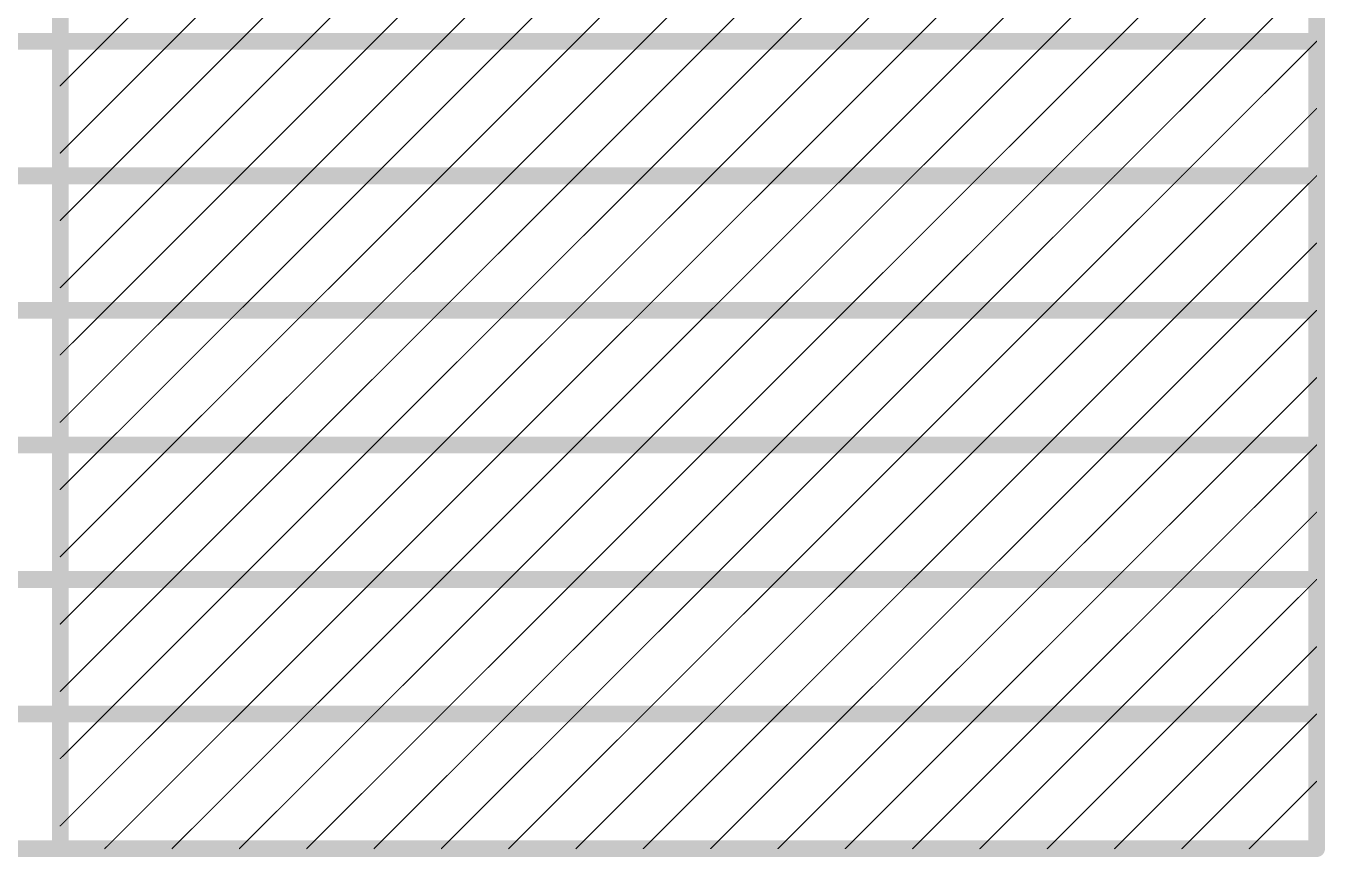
# Model space of a CAD drawing. Header units: inches. Extents: x -0.5 to 14, y -0.2 to 4.7.
# Drawn here: x 2.879 to 4.037, y 3.257 to 3.999 of the extents above; entities that cross this region are included whole.
import ezdxf

# ---------------------------------------------------------------- set-up
doc = ezdxf.new("R2010")
doc.units = ezdxf.units.IN
doc.header["$MEASUREMENT"] = 0
doc.layers.add('Dimensions', color=6, linetype='Continuous')

msp = doc.modelspace()

# ---------------------------------------------------------------- linework, layer by layer
at = {"layer": 'Dimensions'}
for points, const_width in [([(2.9097, 3.265), (2.9097, 4.705)], 0.015), ([(4.0294, 3.265), (4.0294, 4.705)], 0.015), ([(2.9494, 3.985), (3.0694, 4.105)], 0.001), ([(3.0094, 3.985), (3.1294, 4.105)], 0.001), ([(3.0694, 3.985), (3.1894, 4.105)], 0.001), ([(3.1294, 3.985), (3.2494, 4.105)], 0.001), ([(3.1894, 3.985), (3.3094, 4.105)], 0.001), ([(3.2494, 3.985), (3.3694, 4.105)], 0.001), ([(3.3094, 3.985), (3.4294, 4.105)], 0.001), ([(3.3694, 3.985), (3.4894, 4.105)], 0.001), ([(3.4294, 3.985), (3.5494, 4.105)], 0.001), ([(3.4894, 3.985), (3.6094, 4.105)], 0.001), ([(3.5494, 3.985), (3.6694, 4.105)], 0.001), ([(3.6094, 3.985), (3.7294, 4.105)], 0.001), ([(3.6694, 3.985), (3.7894, 4.105)], 0.001), ([(3.7294, 3.985), (3.8494, 4.105)], 0.001), ([(3.7894, 3.985), (3.9094, 4.105)], 0.001), ([(3.8494, 3.985), (3.9694, 4.105)], 0.001), ([(3.9094, 3.985), (4.0294, 4.105)], 0.001), ([(3.9694, 3.985), (4.0294, 4.045)], 0.001), ([(2.3398, 3.985), (2.9097, 3.985)], 0.015), ([(2.9097, 3.985), (4.0294, 3.985)], 0.015), ([(2.9097, 3.8853), (3.0094, 3.985)], 0.001), ([(2.9097, 3.9453), (2.9494, 3.985)], 0.001), ([(2.9494, 3.865), (3.0694, 3.985)], 0.001), ([(3.0094, 3.865), (3.1294, 3.985)], 0.001), ([(3.0694, 3.865), (3.1894, 3.985)], 0.001), ([(3.1294, 3.865), (3.2494, 3.985)], 0.001), ([(3.1894, 3.865), (3.3094, 3.985)], 0.001), ([(3.2494, 3.865), (3.3694, 3.985)], 0.001), ([(3.3094, 3.865), (3.4294, 3.985)], 0.001), ([(3.3694, 3.865), (3.4894, 3.985)], 0.001), ([(3.4294, 3.865), (3.5494, 3.985)], 0.001), ([(3.4894, 3.865), (3.6094, 3.985)], 0.001), ([(3.5494, 3.865), (3.6694, 3.985)], 0.001), ([(3.6094, 3.865), (3.7294, 3.985)], 0.001), ([(3.6694, 3.865), (3.7894, 3.985)], 0.001), ([(3.7294, 3.865), (3.8494, 3.985)], 0.001), ([(3.7894, 3.865), (3.9094, 3.985)], 0.001), ([(3.8494, 3.865), (3.9694, 3.985)], 0.001), ([(3.9094, 3.865), (4.0294, 3.985)], 0.001), ([(3.9694, 3.865), (4.0294, 3.925)], 0.001), ([(2.3398, 3.865), (2.9097, 3.865)], 0.015), ([(2.9097, 3.865), (4.0294, 3.865)], 0.015), ([(2.9097, 3.7653), (3.0094, 3.865)], 0.001), ([(2.9097, 3.8253), (2.9494, 3.865)], 0.001), ([(2.9494, 3.745), (3.0694, 3.865)], 0.001), ([(3.0094, 3.745), (3.1294, 3.865)], 0.001), ([(3.0694, 3.745), (3.1894, 3.865)], 0.001), ([(3.1294, 3.745), (3.2494, 3.865)], 0.001), ([(3.1894, 3.745), (3.3094, 3.865)], 0.001), ([(3.2494, 3.745), (3.3694, 3.865)], 0.001), ([(3.3094, 3.745), (3.4294, 3.865)], 0.001), ([(3.3694, 3.745), (3.4894, 3.865)], 0.001), ([(3.4294, 3.745), (3.5494, 3.865)], 0.001), ([(3.4894, 3.745), (3.6094, 3.865)], 0.001), ([(3.5494, 3.745), (3.6694, 3.865)], 0.001), ([(3.6094, 3.745), (3.7294, 3.865)], 0.001), ([(3.6694, 3.745), (3.7894, 3.865)], 0.001), ([(3.7294, 3.745), (3.8494, 3.865)], 0.001), ([(3.7894, 3.745), (3.9094, 3.865)], 0.001), ([(3.8494, 3.745), (3.9694, 3.865)], 0.001), ([(3.9094, 3.745), (4.0294, 3.865)], 0.001), ([(3.9694, 3.745), (4.0294, 3.805)], 0.001), ([(2.3398, 3.745), (2.9097, 3.745)], 0.015), ([(2.9097, 3.745), (4.0294, 3.745)], 0.015), ([(2.9097, 3.6453), (3.0094, 3.745)], 0.001), ([(2.9097, 3.7053), (2.9494, 3.745)], 0.001), ([(2.9494, 3.625), (3.0694, 3.745)], 0.001), ([(3.0094, 3.625), (3.1294, 3.745)], 0.001), ([(3.0694, 3.625), (3.1894, 3.745)], 0.001), ([(3.1294, 3.625), (3.2494, 3.745)], 0.001), ([(3.1894, 3.625), (3.3094, 3.745)], 0.001), ([(3.2494, 3.625), (3.3694, 3.745)], 0.001), ([(3.3094, 3.625), (3.4294, 3.745)], 0.001), ([(3.3694, 3.625), (3.4894, 3.745)], 0.001), ([(3.4294, 3.625), (3.5494, 3.745)], 0.001), ([(3.4894, 3.625), (3.6094, 3.745)], 0.001), ([(3.5494, 3.625), (3.6694, 3.745)], 0.001), ([(3.6094, 3.625), (3.7294, 3.745)], 0.001), ([(3.6694, 3.625), (3.7894, 3.745)], 0.001), ([(3.7294, 3.625), (3.8494, 3.745)], 0.001), ([(3.7894, 3.625), (3.9094, 3.745)], 0.001), ([(3.8494, 3.625), (3.9694, 3.745)], 0.001), ([(3.9094, 3.625), (4.0294, 3.745)], 0.001), ([(3.9694, 3.625), (4.0294, 3.685)], 0.001), ([(2.3398, 3.625), (2.9097, 3.625)], 0.015), ([(2.9097, 3.625), (4.0294, 3.625)], 0.015), ([(2.9097, 3.5253), (3.0094, 3.625)], 0.001), ([(2.9097, 3.5853), (2.9494, 3.625)], 0.001), ([(2.9494, 3.505), (3.0694, 3.625)], 0.001), ([(3.0094, 3.505), (3.1294, 3.625)], 0.001), ([(3.0694, 3.505), (3.1894, 3.625)], 0.001), ([(3.1294, 3.505), (3.2494, 3.625)], 0.001), ([(3.1894, 3.505), (3.3094, 3.625)], 0.001), ([(3.2494, 3.505), (3.3694, 3.625)], 0.001), ([(3.3094, 3.505), (3.4294, 3.625)], 0.001), ([(3.3694, 3.505), (3.4894, 3.625)], 0.001), ([(3.4294, 3.505), (3.5494, 3.625)], 0.001), ([(3.4894, 3.505), (3.6094, 3.625)], 0.001), ([(3.5494, 3.505), (3.6694, 3.625)], 0.001), ([(3.6094, 3.505), (3.7294, 3.625)], 0.001), ([(3.6694, 3.505), (3.7894, 3.625)], 0.001), ([(3.7294, 3.505), (3.8494, 3.625)], 0.001), ([(3.7894, 3.505), (3.9094, 3.625)], 0.001), ([(3.8494, 3.505), (3.9694, 3.625)], 0.001), ([(3.9094, 3.505), (4.0294, 3.625)], 0.001), ([(3.9694, 3.505), (4.0294, 3.565)], 0.001), ([(2.3398, 3.505), (2.9097, 3.505)], 0.015), ([(2.9097, 3.505), (4.0294, 3.505)], 0.015), ([(2.9097, 3.4053), (3.0094, 3.505)], 0.001), ([(2.9097, 3.4653), (2.9494, 3.505)], 0.001), ([(2.9494, 3.385), (3.0694, 3.505)], 0.001), ([(3.0094, 3.385), (3.1294, 3.505)], 0.001), ([(3.0694, 3.385), (3.1894, 3.505)], 0.001), ([(3.1294, 3.385), (3.2494, 3.505)], 0.001), ([(3.1894, 3.385), (3.3094, 3.505)], 0.001), ([(3.2494, 3.385), (3.3694, 3.505)], 0.001), ([(3.3094, 3.385), (3.4294, 3.505)], 0.001), ([(3.3694, 3.385), (3.4894, 3.505)], 0.001), ([(3.4294, 3.385), (3.5494, 3.505)], 0.001), ([(3.4894, 3.385), (3.6094, 3.505)], 0.001), ([(3.5494, 3.385), (3.6694, 3.505)], 0.001), ([(3.6094, 3.385), (3.7294, 3.505)], 0.001), ([(3.6694, 3.385), (3.7894, 3.505)], 0.001), ([(3.7294, 3.385), (3.8494, 3.505)], 0.001), ([(3.7894, 3.385), (3.9094, 3.505)], 0.001), ([(3.8494, 3.385), (3.9694, 3.505)], 0.001), ([(3.9094, 3.385), (4.0294, 3.505)], 0.001), ([(3.9694, 3.385), (4.0294, 3.445)], 0.001), ([(2.3398, 3.385), (2.9097, 3.385)], 0.015), ([(2.9097, 3.385), (4.0294, 3.385)], 0.015), ([(2.9097, 3.2853), (3.0094, 3.385)], 0.001), ([(2.9097, 3.3453), (2.9494, 3.385)], 0.001), ([(2.9494, 3.265), (3.0694, 3.385)], 0.001), ([(3.0094, 3.265), (3.1294, 3.385)], 0.001), ([(3.0694, 3.265), (3.1894, 3.385)], 0.001), ([(3.1294, 3.265), (3.2494, 3.385)], 0.001), ([(3.1894, 3.265), (3.3094, 3.385)], 0.001), ([(3.2494, 3.265), (3.3694, 3.385)], 0.001), ([(3.3094, 3.265), (3.4294, 3.385)], 0.001), ([(3.3694, 3.265), (3.4894, 3.385)], 0.001), ([(3.4294, 3.265), (3.5494, 3.385)], 0.001), ([(3.4894, 3.265), (3.6094, 3.385)], 0.001), ([(3.5494, 3.265), (3.6694, 3.385)], 0.001), ([(3.6094, 3.265), (3.7294, 3.385)], 0.001), ([(3.6694, 3.265), (3.7894, 3.385)], 0.001), ([(3.7294, 3.265), (3.8494, 3.385)], 0.001), ([(3.7894, 3.265), (3.9094, 3.385)], 0.001), ([(3.8494, 3.265), (3.9694, 3.385)], 0.001), ([(3.9094, 3.265), (4.0294, 3.385)], 0.001), ([(3.9694, 3.265), (4.0294, 3.325)], 0.001), ([(2.3398, 3.265), (2.9097, 3.265)], 0.015), ([(2.9097, 3.265), (4.0294, 3.265)], 0.015)]:
    msp.add_lwpolyline(points, dxfattribs=dict(at, const_width=const_width))
for points, const_width in [([(2.9059, 3.985, 1), (2.9134, 3.985, 1)], 0.0075), ([(2.9059, 3.985, 1), (2.9134, 3.985, 1)], 0.0075), ([(2.9491, 3.985, 1), (2.9496, 3.985, 1)], 0.0005), ([(2.9491, 3.985, 1), (2.9496, 3.985, 1)], 0.0005), ([(3.0091, 3.985, 1), (3.0096, 3.985, 1)], 0.0005), ([(3.0091, 3.985, 1), (3.0096, 3.985, 1)], 0.0005), ([(3.0691, 3.985, 1), (3.0696, 3.985, 1)], 0.0005), ([(3.0691, 3.985, 1), (3.0696, 3.985, 1)], 0.0005), ([(3.1291, 3.985, 1), (3.1296, 3.985, 1)], 0.0005), ([(3.1291, 3.985, 1), (3.1296, 3.985, 1)], 0.0005), ([(3.1891, 3.985, 1), (3.1896, 3.985, 1)], 0.0005), ([(3.1891, 3.985, 1), (3.1896, 3.985, 1)], 0.0005), ([(3.2491, 3.985, 1), (3.2496, 3.985, 1)], 0.0005), ([(3.2491, 3.985, 1), (3.2496, 3.985, 1)], 0.0005), ([(3.3091, 3.985, 1), (3.3096, 3.985, 1)], 0.0005), ([(3.3091, 3.985, 1), (3.3096, 3.985, 1)], 0.0005), ([(3.3691, 3.985, 1), (3.3696, 3.985, 1)], 0.0005), ([(3.3691, 3.985, 1), (3.3696, 3.985, 1)], 0.0005), ([(3.4291, 3.985, 1), (3.4296, 3.985, 1)], 0.0005), ([(3.4291, 3.985, 1), (3.4296, 3.985, 1)], 0.0005), ([(3.4891, 3.985, 1), (3.4896, 3.985, 1)], 0.0005), ([(3.4891, 3.985, 1), (3.4896, 3.985, 1)], 0.0005), ([(3.5491, 3.985, 1), (3.5496, 3.985, 1)], 0.0005), ([(3.5491, 3.985, 1), (3.5496, 3.985, 1)], 0.0005), ([(3.6091, 3.985, 1), (3.6096, 3.985, 1)], 0.0005), ([(3.6091, 3.985, 1), (3.6096, 3.985, 1)], 0.0005), ([(3.6691, 3.985, 1), (3.6696, 3.985, 1)], 0.0005), ([(3.6691, 3.985, 1), (3.6696, 3.985, 1)], 0.0005), ([(3.7291, 3.985, 1), (3.7296, 3.985, 1)], 0.0005), ([(3.7291, 3.985, 1), (3.7296, 3.985, 1)], 0.0005), ([(3.7891, 3.985, 1), (3.7896, 3.985, 1)], 0.0005), ([(3.7891, 3.985, 1), (3.7896, 3.985, 1)], 0.0005), ([(3.8491, 3.985, 1), (3.8496, 3.985, 1)], 0.0005), ([(3.8491, 3.985, 1), (3.8496, 3.985, 1)], 0.0005), ([(3.9091, 3.985, 1), (3.9096, 3.985, 1)], 0.0005), ([(3.9091, 3.985, 1), (3.9096, 3.985, 1)], 0.0005), ([(3.9691, 3.985, 1), (3.9696, 3.985, 1)], 0.0005), ([(3.9691, 3.985, 1), (3.9696, 3.985, 1)], 0.0005), ([(4.0256, 3.985, 1), (4.0331, 3.985, 1)], 0.0075), ([(4.0291, 3.985, 1), (4.0296, 3.985, 1)], 0.0005), ([(2.9094, 3.9453, 1), (2.9099, 3.9453, 1)], 0.0005), ([(4.0291, 3.925, 1), (4.0296, 3.925, 1)], 0.0005), ([(2.9094, 3.8853, 1), (2.9099, 3.8853, 1)], 0.0005), ([(2.9059, 3.865, 1), (2.9134, 3.865, 1)], 0.0075), ([(2.9059, 3.865, 1), (2.9134, 3.865, 1)], 0.0075), ([(4.0256, 3.865, 1), (4.0331, 3.865, 1)], 0.0075), ([(2.9491, 3.865, 1), (2.9496, 3.865, 1)], 0.0005), ([(2.9491, 3.865, 1), (2.9496, 3.865, 1)], 0.0005), ([(3.0091, 3.865, 1), (3.0096, 3.865, 1)], 0.0005), ([(3.0091, 3.865, 1), (3.0096, 3.865, 1)], 0.0005), ([(3.0691, 3.865, 1), (3.0696, 3.865, 1)], 0.0005), ([(3.0691, 3.865, 1), (3.0696, 3.865, 1)], 0.0005), ([(3.1291, 3.865, 1), (3.1296, 3.865, 1)], 0.0005), ([(3.1291, 3.865, 1), (3.1296, 3.865, 1)], 0.0005), ([(3.1891, 3.865, 1), (3.1896, 3.865, 1)], 0.0005), ([(3.1891, 3.865, 1), (3.1896, 3.865, 1)], 0.0005), ([(3.2491, 3.865, 1), (3.2496, 3.865, 1)], 0.0005), ([(3.2491, 3.865, 1), (3.2496, 3.865, 1)], 0.0005), ([(3.3091, 3.865, 1), (3.3096, 3.865, 1)], 0.0005), ([(3.3091, 3.865, 1), (3.3096, 3.865, 1)], 0.0005), ([(3.3691, 3.865, 1), (3.3696, 3.865, 1)], 0.0005), ([(3.3691, 3.865, 1), (3.3696, 3.865, 1)], 0.0005), ([(3.4291, 3.865, 1), (3.4296, 3.865, 1)], 0.0005), ([(3.4291, 3.865, 1), (3.4296, 3.865, 1)], 0.0005), ([(3.4891, 3.865, 1), (3.4896, 3.865, 1)], 0.0005), ([(3.4891, 3.865, 1), (3.4896, 3.865, 1)], 0.0005), ([(3.5491, 3.865, 1), (3.5496, 3.865, 1)], 0.0005), ([(3.5491, 3.865, 1), (3.5496, 3.865, 1)], 0.0005), ([(3.6091, 3.865, 1), (3.6096, 3.865, 1)], 0.0005), ([(3.6091, 3.865, 1), (3.6096, 3.865, 1)], 0.0005), ([(3.6691, 3.865, 1), (3.6696, 3.865, 1)], 0.0005), ([(3.6691, 3.865, 1), (3.6696, 3.865, 1)], 0.0005), ([(3.7291, 3.865, 1), (3.7296, 3.865, 1)], 0.0005), ([(3.7291, 3.865, 1), (3.7296, 3.865, 1)], 0.0005), ([(3.7891, 3.865, 1), (3.7896, 3.865, 1)], 0.0005), ([(3.7891, 3.865, 1), (3.7896, 3.865, 1)], 0.0005), ([(3.8491, 3.865, 1), (3.8496, 3.865, 1)], 0.0005), ([(3.8491, 3.865, 1), (3.8496, 3.865, 1)], 0.0005), ([(3.9091, 3.865, 1), (3.9096, 3.865, 1)], 0.0005), ([(3.9091, 3.865, 1), (3.9096, 3.865, 1)], 0.0005), ([(3.9691, 3.865, 1), (3.9696, 3.865, 1)], 0.0005), ([(3.9691, 3.865, 1), (3.9696, 3.865, 1)], 0.0005), ([(4.0291, 3.865, 1), (4.0296, 3.865, 1)], 0.0005), ([(2.9094, 3.8253, 1), (2.9099, 3.8253, 1)], 0.0005), ([(4.0291, 3.805, 1), (4.0296, 3.805, 1)], 0.0005), ([(2.9094, 3.7653, 1), (2.9099, 3.7653, 1)], 0.0005), ([(2.9059, 3.745, 1), (2.9134, 3.745, 1)], 0.0075), ([(2.9059, 3.745, 1), (2.9134, 3.745, 1)], 0.0075), ([(4.0256, 3.745, 1), (4.0331, 3.745, 1)], 0.0075), ([(2.9491, 3.745, 1), (2.9496, 3.745, 1)], 0.0005), ([(2.9491, 3.745, 1), (2.9496, 3.745, 1)], 0.0005), ([(3.0091, 3.745, 1), (3.0096, 3.745, 1)], 0.0005), ([(3.0091, 3.745, 1), (3.0096, 3.745, 1)], 0.0005), ([(3.0691, 3.745, 1), (3.0696, 3.745, 1)], 0.0005), ([(3.0691, 3.745, 1), (3.0696, 3.745, 1)], 0.0005), ([(3.1291, 3.745, 1), (3.1296, 3.745, 1)], 0.0005), ([(3.1291, 3.745, 1), (3.1296, 3.745, 1)], 0.0005), ([(3.1891, 3.745, 1), (3.1896, 3.745, 1)], 0.0005), ([(3.1891, 3.745, 1), (3.1896, 3.745, 1)], 0.0005), ([(3.2491, 3.745, 1), (3.2496, 3.745, 1)], 0.0005), ([(3.2491, 3.745, 1), (3.2496, 3.745, 1)], 0.0005), ([(3.3091, 3.745, 1), (3.3096, 3.745, 1)], 0.0005), ([(3.3091, 3.745, 1), (3.3096, 3.745, 1)], 0.0005), ([(3.3691, 3.745, 1), (3.3696, 3.745, 1)], 0.0005), ([(3.3691, 3.745, 1), (3.3696, 3.745, 1)], 0.0005), ([(3.4291, 3.745, 1), (3.4296, 3.745, 1)], 0.0005), ([(3.4291, 3.745, 1), (3.4296, 3.745, 1)], 0.0005), ([(3.4891, 3.745, 1), (3.4896, 3.745, 1)], 0.0005), ([(3.4891, 3.745, 1), (3.4896, 3.745, 1)], 0.0005), ([(3.5491, 3.745, 1), (3.5496, 3.745, 1)], 0.0005), ([(3.5491, 3.745, 1), (3.5496, 3.745, 1)], 0.0005), ([(3.6091, 3.745, 1), (3.6096, 3.745, 1)], 0.0005), ([(3.6091, 3.745, 1), (3.6096, 3.745, 1)], 0.0005), ([(3.6691, 3.745, 1), (3.6696, 3.745, 1)], 0.0005), ([(3.6691, 3.745, 1), (3.6696, 3.745, 1)], 0.0005), ([(3.7291, 3.745, 1), (3.7296, 3.745, 1)], 0.0005), ([(3.7291, 3.745, 1), (3.7296, 3.745, 1)], 0.0005), ([(3.7891, 3.745, 1), (3.7896, 3.745, 1)], 0.0005), ([(3.7891, 3.745, 1), (3.7896, 3.745, 1)], 0.0005), ([(3.8491, 3.745, 1), (3.8496, 3.745, 1)], 0.0005), ([(3.8491, 3.745, 1), (3.8496, 3.745, 1)], 0.0005), ([(3.9091, 3.745, 1), (3.9096, 3.745, 1)], 0.0005), ([(3.9091, 3.745, 1), (3.9096, 3.745, 1)], 0.0005), ([(3.9691, 3.745, 1), (3.9696, 3.745, 1)], 0.0005), ([(3.9691, 3.745, 1), (3.9696, 3.745, 1)], 0.0005), ([(4.0291, 3.745, 1), (4.0296, 3.745, 1)], 0.0005), ([(2.9094, 3.7053, 1), (2.9099, 3.7053, 1)], 0.0005), ([(4.0291, 3.685, 1), (4.0296, 3.685, 1)], 0.0005), ([(2.9094, 3.6453, 1), (2.9099, 3.6453, 1)], 0.0005), ([(2.9059, 3.625, 1), (2.9134, 3.625, 1)], 0.0075), ([(2.9059, 3.625, 1), (2.9134, 3.625, 1)], 0.0075), ([(2.9491, 3.625, 1), (2.9496, 3.625, 1)], 0.0005), ([(2.9491, 3.625, 1), (2.9496, 3.625, 1)], 0.0005), ([(3.0091, 3.625, 1), (3.0096, 3.625, 1)], 0.0005), ([(3.0091, 3.625, 1), (3.0096, 3.625, 1)], 0.0005), ([(3.0691, 3.625, 1), (3.0696, 3.625, 1)], 0.0005), ([(3.0691, 3.625, 1), (3.0696, 3.625, 1)], 0.0005), ([(3.1291, 3.625, 1), (3.1296, 3.625, 1)], 0.0005), ([(3.1291, 3.625, 1), (3.1296, 3.625, 1)], 0.0005), ([(3.1891, 3.625, 1), (3.1896, 3.625, 1)], 0.0005), ([(3.1891, 3.625, 1), (3.1896, 3.625, 1)], 0.0005), ([(3.2491, 3.625, 1), (3.2496, 3.625, 1)], 0.0005), ([(3.2491, 3.625, 1), (3.2496, 3.625, 1)], 0.0005), ([(3.3091, 3.625, 1), (3.3096, 3.625, 1)], 0.0005), ([(3.3091, 3.625, 1), (3.3096, 3.625, 1)], 0.0005), ([(3.3691, 3.625, 1), (3.3696, 3.625, 1)], 0.0005), ([(3.3691, 3.625, 1), (3.3696, 3.625, 1)], 0.0005), ([(3.4291, 3.625, 1), (3.4296, 3.625, 1)], 0.0005), ([(3.4291, 3.625, 1), (3.4296, 3.625, 1)], 0.0005), ([(3.4891, 3.625, 1), (3.4896, 3.625, 1)], 0.0005), ([(3.4891, 3.625, 1), (3.4896, 3.625, 1)], 0.0005), ([(3.5491, 3.625, 1), (3.5496, 3.625, 1)], 0.0005), ([(3.5491, 3.625, 1), (3.5496, 3.625, 1)], 0.0005), ([(3.6091, 3.625, 1), (3.6096, 3.625, 1)], 0.0005), ([(3.6091, 3.625, 1), (3.6096, 3.625, 1)], 0.0005), ([(3.6691, 3.625, 1), (3.6696, 3.625, 1)], 0.0005), ([(3.6691, 3.625, 1), (3.6696, 3.625, 1)], 0.0005), ([(3.7291, 3.625, 1), (3.7296, 3.625, 1)], 0.0005), ([(3.7291, 3.625, 1), (3.7296, 3.625, 1)], 0.0005), ([(3.7891, 3.625, 1), (3.7896, 3.625, 1)], 0.0005), ([(3.7891, 3.625, 1), (3.7896, 3.625, 1)], 0.0005), ([(3.8491, 3.625, 1), (3.8496, 3.625, 1)], 0.0005), ([(3.8491, 3.625, 1), (3.8496, 3.625, 1)], 0.0005), ([(3.9091, 3.625, 1), (3.9096, 3.625, 1)], 0.0005), ([(3.9091, 3.625, 1), (3.9096, 3.625, 1)], 0.0005), ([(3.9691, 3.625, 1), (3.9696, 3.625, 1)], 0.0005), ([(3.9691, 3.625, 1), (3.9696, 3.625, 1)], 0.0005), ([(4.0256, 3.625, 1), (4.0331, 3.625, 1)], 0.0075), ([(4.0291, 3.625, 1), (4.0296, 3.625, 1)], 0.0005), ([(2.9094, 3.5853, 1), (2.9099, 3.5853, 1)], 0.0005), ([(4.0291, 3.565, 1), (4.0296, 3.565, 1)], 0.0005), ([(2.9094, 3.5253, 1), (2.9099, 3.5253, 1)], 0.0005), ([(2.9059, 3.505, 1), (2.9134, 3.505, 1)], 0.0075), ([(2.9059, 3.505, 1), (2.9134, 3.505, 1)], 0.0075), ([(4.0256, 3.505, 1), (4.0331, 3.505, 1)], 0.0075), ([(2.9491, 3.505, 1), (2.9496, 3.505, 1)], 0.0005), ([(2.9491, 3.505, 1), (2.9496, 3.505, 1)], 0.0005), ([(3.0091, 3.505, 1), (3.0096, 3.505, 1)], 0.0005), ([(3.0091, 3.505, 1), (3.0096, 3.505, 1)], 0.0005), ([(3.0691, 3.505, 1), (3.0696, 3.505, 1)], 0.0005), ([(3.0691, 3.505, 1), (3.0696, 3.505, 1)], 0.0005), ([(3.1291, 3.505, 1), (3.1296, 3.505, 1)], 0.0005), ([(3.1291, 3.505, 1), (3.1296, 3.505, 1)], 0.0005), ([(3.1891, 3.505, 1), (3.1896, 3.505, 1)], 0.0005), ([(3.1891, 3.505, 1), (3.1896, 3.505, 1)], 0.0005), ([(3.2491, 3.505, 1), (3.2496, 3.505, 1)], 0.0005), ([(3.2491, 3.505, 1), (3.2496, 3.505, 1)], 0.0005), ([(3.3091, 3.505, 1), (3.3096, 3.505, 1)], 0.0005), ([(3.3091, 3.505, 1), (3.3096, 3.505, 1)], 0.0005), ([(3.3691, 3.505, 1), (3.3696, 3.505, 1)], 0.0005), ([(3.3691, 3.505, 1), (3.3696, 3.505, 1)], 0.0005), ([(3.4291, 3.505, 1), (3.4296, 3.505, 1)], 0.0005), ([(3.4291, 3.505, 1), (3.4296, 3.505, 1)], 0.0005), ([(3.4891, 3.505, 1), (3.4896, 3.505, 1)], 0.0005), ([(3.4891, 3.505, 1), (3.4896, 3.505, 1)], 0.0005), ([(3.5491, 3.505, 1), (3.5496, 3.505, 1)], 0.0005), ([(3.5491, 3.505, 1), (3.5496, 3.505, 1)], 0.0005), ([(3.6091, 3.505, 1), (3.6096, 3.505, 1)], 0.0005), ([(3.6091, 3.505, 1), (3.6096, 3.505, 1)], 0.0005), ([(3.6691, 3.505, 1), (3.6696, 3.505, 1)], 0.0005), ([(3.6691, 3.505, 1), (3.6696, 3.505, 1)], 0.0005), ([(3.7291, 3.505, 1), (3.7296, 3.505, 1)], 0.0005), ([(3.7291, 3.505, 1), (3.7296, 3.505, 1)], 0.0005), ([(3.7891, 3.505, 1), (3.7896, 3.505, 1)], 0.0005), ([(3.7891, 3.505, 1), (3.7896, 3.505, 1)], 0.0005), ([(3.8491, 3.505, 1), (3.8496, 3.505, 1)], 0.0005), ([(3.8491, 3.505, 1), (3.8496, 3.505, 1)], 0.0005), ([(3.9091, 3.505, 1), (3.9096, 3.505, 1)], 0.0005), ([(3.9091, 3.505, 1), (3.9096, 3.505, 1)], 0.0005), ([(3.9691, 3.505, 1), (3.9696, 3.505, 1)], 0.0005), ([(3.9691, 3.505, 1), (3.9696, 3.505, 1)], 0.0005), ([(4.0291, 3.505, 1), (4.0296, 3.505, 1)], 0.0005), ([(2.9094, 3.4653, 1), (2.9099, 3.4653, 1)], 0.0005), ([(4.0291, 3.445, 1), (4.0296, 3.445, 1)], 0.0005), ([(2.9094, 3.4053, 1), (2.9099, 3.4053, 1)], 0.0005), ([(2.9059, 3.385, 1), (2.9134, 3.385, 1)], 0.0075), ([(2.9059, 3.385, 1), (2.9134, 3.385, 1)], 0.0075), ([(4.0256, 3.385, 1), (4.0331, 3.385, 1)], 0.0075), ([(2.9491, 3.385, 1), (2.9496, 3.385, 1)], 0.0005), ([(2.9491, 3.385, 1), (2.9496, 3.385, 1)], 0.0005), ([(3.0091, 3.385, 1), (3.0096, 3.385, 1)], 0.0005), ([(3.0091, 3.385, 1), (3.0096, 3.385, 1)], 0.0005), ([(3.0691, 3.385, 1), (3.0696, 3.385, 1)], 0.0005), ([(3.0691, 3.385, 1), (3.0696, 3.385, 1)], 0.0005), ([(3.1291, 3.385, 1), (3.1296, 3.385, 1)], 0.0005), ([(3.1291, 3.385, 1), (3.1296, 3.385, 1)], 0.0005), ([(3.1891, 3.385, 1), (3.1896, 3.385, 1)], 0.0005), ([(3.1891, 3.385, 1), (3.1896, 3.385, 1)], 0.0005), ([(3.2491, 3.385, 1), (3.2496, 3.385, 1)], 0.0005), ([(3.2491, 3.385, 1), (3.2496, 3.385, 1)], 0.0005), ([(3.3091, 3.385, 1), (3.3096, 3.385, 1)], 0.0005), ([(3.3091, 3.385, 1), (3.3096, 3.385, 1)], 0.0005), ([(3.3691, 3.385, 1), (3.3696, 3.385, 1)], 0.0005), ([(3.3691, 3.385, 1), (3.3696, 3.385, 1)], 0.0005), ([(3.4291, 3.385, 1), (3.4296, 3.385, 1)], 0.0005), ([(3.4291, 3.385, 1), (3.4296, 3.385, 1)], 0.0005), ([(3.4891, 3.385, 1), (3.4896, 3.385, 1)], 0.0005), ([(3.4891, 3.385, 1), (3.4896, 3.385, 1)], 0.0005), ([(3.5491, 3.385, 1), (3.5496, 3.385, 1)], 0.0005), ([(3.5491, 3.385, 1), (3.5496, 3.385, 1)], 0.0005), ([(3.6091, 3.385, 1), (3.6096, 3.385, 1)], 0.0005), ([(3.6091, 3.385, 1), (3.6096, 3.385, 1)], 0.0005), ([(3.6691, 3.385, 1), (3.6696, 3.385, 1)], 0.0005), ([(3.6691, 3.385, 1), (3.6696, 3.385, 1)], 0.0005), ([(3.7291, 3.385, 1), (3.7296, 3.385, 1)], 0.0005), ([(3.7291, 3.385, 1), (3.7296, 3.385, 1)], 0.0005), ([(3.7891, 3.385, 1), (3.7896, 3.385, 1)], 0.0005), ([(3.7891, 3.385, 1), (3.7896, 3.385, 1)], 0.0005), ([(3.8491, 3.385, 1), (3.8496, 3.385, 1)], 0.0005), ([(3.8491, 3.385, 1), (3.8496, 3.385, 1)], 0.0005), ([(3.9091, 3.385, 1), (3.9096, 3.385, 1)], 0.0005), ([(3.9091, 3.385, 1), (3.9096, 3.385, 1)], 0.0005), ([(3.9691, 3.385, 1), (3.9696, 3.385, 1)], 0.0005), ([(3.9691, 3.385, 1), (3.9696, 3.385, 1)], 0.0005), ([(4.0291, 3.385, 1), (4.0296, 3.385, 1)], 0.0005), ([(2.9094, 3.3453, 1), (2.9099, 3.3453, 1)], 0.0005), ([(4.0291, 3.325, 1), (4.0296, 3.325, 1)], 0.0005), ([(2.9094, 3.2853, 1), (2.9099, 3.2853, 1)], 0.0005), ([(2.9059, 3.265, 1), (2.9134, 3.265, 1)], 0.0075), ([(2.9059, 3.265, 1), (2.9134, 3.265, 1)], 0.0075), ([(2.9059, 3.265, 1), (2.9134, 3.265, 1)], 0.0075), ([(2.9491, 3.265, 1), (2.9496, 3.265, 1)], 0.0005), ([(3.0091, 3.265, 1), (3.0096, 3.265, 1)], 0.0005), ([(3.0691, 3.265, 1), (3.0696, 3.265, 1)], 0.0005), ([(3.1291, 3.265, 1), (3.1296, 3.265, 1)], 0.0005), ([(3.1891, 3.265, 1), (3.1896, 3.265, 1)], 0.0005), ([(3.2491, 3.265, 1), (3.2496, 3.265, 1)], 0.0005), ([(3.3091, 3.265, 1), (3.3096, 3.265, 1)], 0.0005), ([(3.3691, 3.265, 1), (3.3696, 3.265, 1)], 0.0005), ([(3.4291, 3.265, 1), (3.4296, 3.265, 1)], 0.0005), ([(3.4891, 3.265, 1), (3.4896, 3.265, 1)], 0.0005), ([(3.5491, 3.265, 1), (3.5496, 3.265, 1)], 0.0005), ([(3.6091, 3.265, 1), (3.6096, 3.265, 1)], 0.0005), ([(3.6691, 3.265, 1), (3.6696, 3.265, 1)], 0.0005), ([(3.7291, 3.265, 1), (3.7296, 3.265, 1)], 0.0005), ([(3.7891, 3.265, 1), (3.7896, 3.265, 1)], 0.0005), ([(3.8491, 3.265, 1), (3.8496, 3.265, 1)], 0.0005), ([(3.9091, 3.265, 1), (3.9096, 3.265, 1)], 0.0005), ([(3.9691, 3.265, 1), (3.9696, 3.265, 1)], 0.0005), ([(4.0256, 3.265, 1), (4.0331, 3.265, 1)], 0.0075), ([(4.0256, 3.265, 1), (4.0331, 3.265, 1)], 0.0075)]:
    msp.add_lwpolyline(points, format="xyb", close=True, dxfattribs=dict(at, const_width=const_width))

doc.saveas('drawing.dxf')
